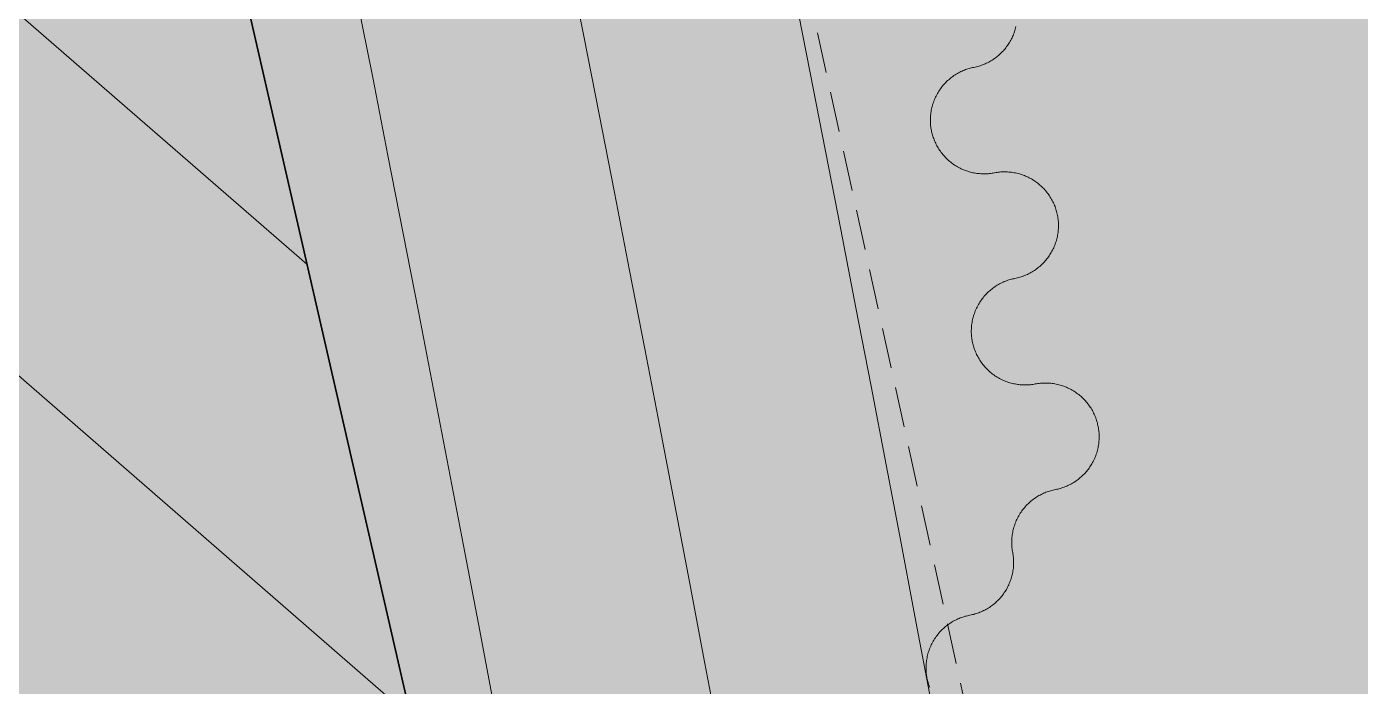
# Model space of a CAD drawing. Header units: millimetres. Extents: x 833941507 to 1669051331, y 817666127 to 1636299673.
# Drawn here: x 834548549.7 to 834548859.6, y 817986759.2 to 817986912.5 of the extents above; entities that cross this region are included whole.
import ezdxf

# ---------------------------------------------------------------- set-up
doc = ezdxf.new("R2010")
doc.units = ezdxf.units.MM
doc.header["$LTSCALE"] = 3
doc.linetypes.add('B0703', pattern=[4.6875, 3.125, -1.5625])
for name, color, linetype, lineweight in [('Hatch (LTC&CB)', 252, 'Continuous', 35), ('UAJ-22INWA', 6, 'Continuous', 35), ('UAJ-22INWA-h', 251, 'Continuous', 9), ('UAJ-23FLOR-h', 251, 'Continuous', 9), ('UAJ-25CEIL-z', 8, 'B0703', 9), ('UAJ-42INFI', 1, 'Continuous', 18), ('UAJ-42INFI-h', 251, 'Continuous', 9)]:
    doc.layers.add(name, color=color, linetype=linetype, lineweight=lineweight)
doc.layers.add('UAJ-00XREF', color=7, linetype='Continuous')

# ---------------------------------------------------------------- blocks, each defined once
blk = doc.blocks.new('GBP-LTC-LB01')
at = {"layer": 'UAJ-23FLOR-h'}
h = blk.add_hatch(dxfattribs=at)
h.set_pattern_fill('EARTH,_O', color=256, scale=180, angle=45)
h.set_pattern_definition([(48.9989, (834576001.8, 818046085.3), (-112.727, 1612.5107), [1143, -1143]), (48.9989, (834575678.3, 818046366.6), (-112.727, 1612.5107), [1143, -1143]), (48.9989, (834575354.8, 818046647.8), (-112.727, 1612.5107), [1143, -1143]), (138.9989, (834575340.7, 818046849.3), (-1612.5107, -112.727), [1143, -1143]), (138.9989, (834575621.9, 818047172.8), (-1612.5107, -112.727), [1143, -1143]), (138.9989, (834575903.1, 818047496.3), (-1612.5107, -112.727), [1143, -1143])])
h.paths.add_polyline_path([(834572173.05, 818200349.17), (834310583.74, 818182062.08), (834331502.24, 817882831.69), (834364939.69, 817885169.23), (834473095.7, 818011283.6), (834480533.7, 818020120.4), (834485095.05, 818025709.55), (834491375.7, 818033619), (834497063.4, 818041013), (834493145.8, 818043678.7), (834512788.5, 818074029.25), (834518712.45, 818083675.25), (834526231.3, 818096325.1), (834534646.05, 818111073.05), (834545956, 818131981.3), (834557204.6, 818154198.8), (834564040, 818168496.8), (834570941.16, 818183576.43), (834578367.8, 818200696.3)])
h.paths.add_polyline_path([(834382131.31, 817956469.98), (834418268.73, 817958996.07), (834422062.41, 817963855.9), (834428403.04, 817964299.38), (834467239.2, 818010695.58), (834466445.21, 818021738.79), (834476097.72, 818035709.03), (834485267.1, 818048983.2), (834487014.89, 818051460.43), (834497268.33, 818067303.42), (834492893.38, 818129890.09), (834448056.59, 818126755.66), (834416896.58, 818105052.11), (834382061.37, 818080788.99), (834386167.45, 818022059.16), (834377588.38, 818021459.47)], flags=16)
edge = h.paths.add_edge_path(flags=16)
edge.add_line((834540292.29, 818142076.07), (834533466.32, 818141614.13))
edge.add_line((834533466.32, 818141614.13), (834523258.01, 818143862.71))
edge.add_line((834523258.01, 818143862.71), (834525896.87, 818155838.93))
edge.add_arc((834558382.43, 818267025.45), 115835.02, 237.2183981, 253.7131266, ccw=False)
edge.add_line((834495664.92, 818169638.25), (834498267.59, 818132356.98))
edge.add_line((834498267.59, 818132356.98), (834496346.42, 818130135.01))
edge.add_line((834496346.42, 818130135.01), (834492879.88, 818129892.67))
edge.add_line((834492879.88, 818129892.67), (834494229.58, 818110587.62))
edge.add_line((834494229.58, 818110587.62), (834496326.13, 818110708.38))
edge.add_line((834496326.13, 818110708.38), (834498420.21, 818080753.55))
edge.add_line((834498420.21, 818080753.55), (834498046.12, 818080727.4))
edge.add_line((834498046.12, 818080727.4), (834498254.52, 818077746.38))
edge.add_line((834498254.52, 818077746.38), (834503061.09, 818078082.4))
edge.add_line((834503061.09, 818078082.4), (834504979.52, 818081212.1))
edge.add_line((834504979.52, 818081212.1), (834509429.02, 818088470.93))
edge.add_line((834509429.02, 818088470.93), (834515217.16, 818097913.59))
edge.add_line((834515217.16, 818097913.59), (834526067.43, 818116415.54))
edge.add_line((834526067.43, 818116415.54), (834532489.2, 818127888.68))
edge.add_line((834532489.2, 818127888.68), (834534830.9, 818132146.3))
edge.add_line((834534830.9, 818132146.3), (834540292.29, 818142076.07))
h = blk.add_hatch(dxfattribs=at)
h.set_pattern_fill('EARTH,_O', color=256, scale=180, angle=45)
h.set_pattern_definition([(45.0000001, (-1082349.7, 54794.9), (-3e-06, 1616.4461018), [1143, -1143]), (45.0000001, (-1082652.8, 55098), (-3e-06, 1616.4461018), [1143, -1143]), (45.0000001, (-1082955.9, 55401.1), (-3e-06, 1616.4461018), [1143, -1143]), (135.0000001, (-1082955.9, 55603.1), (-1616.4461018, -3e-06), [1143, -1143]), (135.0000001, (-1082652.8, 55906.2), (-1616.4461018, -3e-06), [1143, -1143]), (135.0000001, (-1082349.7, 56209.3), (-1616.4461018, -3e-06), [1143, -1143])])
h.paths.add_polyline_path([(834669469.25, 818015499.17), (834651080.82, 818014213.79), (834651091.33, 818014066.03), (834669479.76, 818015351.52)], flags=16)
edge = h.paths.add_edge_path()
edge.add_arc((834611763.61, 818123015.07), 22001.28, 94.000719, 118.688683)
edge.add_line((834601201.89, 818142315.5), (834593918.34, 818141228.38))
edge.add_arc((834611768.4, 818123014.03), 25502.69, 93.997159, 134.421275, ccw=False)
edge.add_line((834609990.68, 818148454.69), (834618164.36, 818149025.84))
edge.add_line((834618164.36, 818149025.84), (834618408.29, 818145534.91))
edge.add_line((834618408.29, 818145534.91), (834616365.41, 818145392.16))
edge.add_line((834616365.41, 818145392.16), (834616609.39, 818141900.69))
edge.add_line((834616609.39, 818141900.69), (834611621.55, 818141552.15))
edge.add_line((834611621.55, 818141552.15), (834611377.61, 818145043.07))
edge.add_line((834611377.61, 818145043.07), (834610228.61, 818144962.74))
h.paths.add_polyline_path([(834673232.94, 818197365.88), (834607546.49, 818192773.89), (834599172.5, 818174435.3), (834588349.1, 818152374.5), (834578621.55, 818133890.65), (834568418.3, 818115665.3), (834556456.7, 818095618.3), (834546606.4, 818080041.6), (834532219.3, 818058623.75), (834523692.15, 818046595.75), (834515683.5, 818035708.5), (834508244.2, 818025929.9), (834500656.3, 818016266.1), (834489786.8, 818002934.1), (834483448.3, 817995421.3), (834478637.6, 817989841.7), (834458453.75, 817967379.3), (834441506.5, 817949096.36), (834383075.75, 817886437.08), (834482026.69, 817893354.51), (834551919.04, 817920008.6), (834634905.13, 817930637.13), (834634023, 817939309.35), (834633770.07, 817941795.89), (834633577.69, 817943687.02), (834508697.04, 817930983.61), (834507053.46, 817930191.44), (834506409.46, 817939426.96), (834507656.94, 817945566.73), (834503417.08, 818006767.03), (834503064.37, 818011762.67), (834514052.91, 818025791.94), (834520784.65, 818034889.35), (834526318.86, 818042436.94), (834532381.69, 818050705.63), (834536345.72, 818056472.68), (834542258.41, 818065225.62), (834550405.86, 818077286.91), (834561579, 818095001.96), (834574522.66, 818117080.03), (834587768.88, 818140310.21), (834609774.13, 818143594.98), (834610001.97, 818140335.89), (834634252.54, 818142031.47), (834636806.9, 818105492.47), (834642791.48, 818105913.75), (834646278.56, 818056032.58), (834640293.17, 818055614.16), (834643382.34, 818011424.91), (834641138.41, 818011267.96), (834645775.78, 817944927.87), (834639048.36, 817944243.52), (834640362.12, 817931328.11), (834651070.39, 817932706.91), (834650587.67, 817936476.13), (834685105.74, 817940896.86), (834685588.46, 817937127.64), (834691373.79, 817937868.57)])
blk = doc.blocks.new('inf_010')
at = {"layer": 'UAJ-42INFI'}
for points in [[(889561307.54, 757796103.64), (889561307.45, 757796103.35), (889561307.35, 757796103.05), (889561307.24, 757796102.76), (889561307.12, 757796102.47), (889561307, 757796102.19), (889561306.87, 757796101.91), (889561306.74, 757796101.63), (889561306.6, 757796101.36), (889561306.45, 757796101.09), (889561306.3, 757796100.83), (889561306.14, 757796100.57), (889561305.97, 757796100.31), (889561305.8, 757796100.06), (889561305.62, 757796099.82), (889561305.44, 757796099.58), (889561305.25, 757796099.35), (889561305.06, 757796099.12), (889561304.86, 757796098.89), (889561304.66, 757796098.67), (889561304.44, 757796098.45), (889561304.23, 757796098.23), (889561304, 757796098.03), (889561303.77, 757796097.82), (889561303.54, 757796097.62), (889561303.3, 757796097.43), (889561303.05, 757796097.24), (889561302.8, 757796097.06), (889561302.54, 757796096.88), (889561302.28, 757796096.71), (889561302.02, 757796096.55), (889561301.75, 757796096.39), (889561301.48, 757796096.24), (889561301.2, 757796096.1), (889561300.93, 757796095.96), (889561300.64, 757796095.83), (889561300.36, 757796095.71), (889561300.07, 757796095.6), (889561299.78, 757796095.49), (889561299.49, 757796095.39), (889561299.2, 757796095.3), (889561298.9, 757796095.21), (889561298.61, 757796095.14), (889561298.31, 757796095.07), (889561298.01, 757796095), (889561297.72, 757796094.95), (889561297.42, 757796094.9), (889561297.12, 757796094.86)], [(889561297.11, 757796094.86), (889561296.83, 757796094.82), (889561296.56, 757796094.78), (889561296.28, 757796094.73), (889561296, 757796094.67), (889561295.72, 757796094.6), (889561295.44, 757796094.53), (889561295.16, 757796094.46), (889561294.88, 757796094.37), (889561294.6, 757796094.28), (889561294.32, 757796094.18), (889561294.04, 757796094.07), (889561293.76, 757796093.96), (889561293.48, 757796093.83), (889561293.2, 757796093.7), (889561292.93, 757796093.57), (889561292.66, 757796093.42), (889561292.38, 757796093.27), (889561292.12, 757796093.11), (889561291.85, 757796092.94), (889561291.59, 757796092.77), (889561291.33, 757796092.58), (889561291.08, 757796092.4), (889561290.82, 757796092.2), (889561290.58, 757796092), (889561290.34, 757796091.79), (889561290.1, 757796091.57), (889561289.87, 757796091.35), (889561289.64, 757796091.12), (889561289.42, 757796090.88), (889561289.21, 757796090.64), (889561289, 757796090.39), (889561288.8, 757796090.14), (889561288.6, 757796089.88), (889561288.41, 757796089.62), (889561288.23, 757796089.35), (889561288.06, 757796089.08), (889561287.89, 757796088.81), (889561287.73, 757796088.53), (889561287.58, 757796088.25), (889561287.43, 757796087.96), (889561287.29, 757796087.67), (889561287.17, 757796087.38), (889561287.04, 757796087.09), (889561286.93, 757796086.79), (889561286.83, 757796086.49), (889561286.73, 757796086.2), (889561286.64, 757796085.9), (889561286.56, 757796085.6), (889561286.48, 757796085.3), (889561286.42, 757796085), (889561286.36, 757796084.7), (889561286.31, 757796084.4), (889561286.26, 757796084.1), (889561286.23, 757796083.8), (889561286.2, 757796083.5), (889561286.18, 757796083.21), (889561286.16, 757796082.92), (889561286.16, 757796082.62), (889561286.16, 757796082.33), (889561286.16, 757796082.05), (889561286.18, 757796081.76), (889561286.19, 757796081.48), (889561286.22, 757796081.2), (889561286.25, 757796080.93), (889561286.29, 757796080.65), (889561286.33, 757796080.38), (889561286.38, 757796080.1), (889561286.44, 757796079.82), (889561286.5, 757796079.54), (889561286.57, 757796079.26), (889561286.65, 757796078.98), (889561286.74, 757796078.7), (889561286.83, 757796078.42), (889561286.93, 757796078.14), (889561287.04, 757796077.86), (889561287.15, 757796077.58), (889561287.27, 757796077.3), (889561287.4, 757796077.02), (889561287.54, 757796076.75), (889561287.68, 757796076.47), (889561287.84, 757796076.2), (889561288, 757796075.93), (889561288.16, 757796075.67), (889561288.34, 757796075.41), (889561288.52, 757796075.15), (889561288.71, 757796074.89), (889561288.91, 757796074.64), (889561289.11, 757796074.4), (889561289.32, 757796074.15), (889561289.53, 757796073.92), (889561289.76, 757796073.68), (889561289.99, 757796073.46), (889561290.22, 757796073.24), (889561290.46, 757796073.02), (889561290.71, 757796072.81), (889561290.96, 757796072.61), (889561291.22, 757796072.42), (889561291.48, 757796072.23), (889561291.75, 757796072.05), (889561292.02, 757796071.87), (889561292.3, 757796071.7), (889561292.57, 757796071.54), (889561292.86, 757796071.39), (889561293.14, 757796071.25), (889561293.43, 757796071.11), (889561293.72, 757796070.98), (889561294.02, 757796070.86), (889561294.31, 757796070.75), (889561294.61, 757796070.64), (889561294.91, 757796070.54), (889561295.2, 757796070.45), (889561295.5, 757796070.37), (889561295.8, 757796070.3), (889561296.1, 757796070.23), (889561296.4, 757796070.17), (889561296.7, 757796070.12), (889561297, 757796070.08), (889561297.3, 757796070.04), (889561297.6, 757796070.01), (889561297.89, 757796069.99), (889561298.19, 757796069.98), (889561298.48, 757796069.97), (889561298.77, 757796069.97), (889561299.05, 757796069.97), (889561299.34, 757796069.99), (889561299.62, 757796070.01), (889561299.9, 757796070.03), (889561300.17, 757796070.06)], [(889561297.12, 757796094.86), (889561297.11, 757796094.86)], [(889561300.17, 757796070.06), (889561300.19, 757796070.06)], [(889561300.19, 757796070.06), (889561300.49, 757796070.1), (889561300.79, 757796070.12), (889561301.09, 757796070.14), (889561301.39, 757796070.15), (889561301.7, 757796070.16), (889561302, 757796070.15), (889561302.31, 757796070.14), (889561302.61, 757796070.12), (889561302.92, 757796070.1), (889561303.23, 757796070.06), (889561303.53, 757796070.02), (889561303.84, 757796069.97), (889561304.15, 757796069.92), (889561304.45, 757796069.85), (889561304.75, 757796069.78), (889561305.05, 757796069.7), (889561305.35, 757796069.62), (889561305.65, 757796069.52), (889561305.94, 757796069.42), (889561306.23, 757796069.31), (889561306.52, 757796069.2), (889561306.8, 757796069.07), (889561307.08, 757796068.94), (889561307.36, 757796068.81), (889561307.63, 757796068.67), (889561307.9, 757796068.52), (889561308.16, 757796068.36), (889561308.42, 757796068.2), (889561308.67, 757796068.04), (889561308.92, 757796067.87), (889561309.17, 757796067.69), (889561309.41, 757796067.51), (889561309.64, 757796067.32), (889561309.87, 757796067.13), (889561310.1, 757796066.93), (889561310.32, 757796066.72), (889561310.54, 757796066.51), (889561310.75, 757796066.29), (889561310.96, 757796066.06), (889561311.16, 757796065.83), (889561311.36, 757796065.6), (889561311.55, 757796065.36), (889561311.74, 757796065.11), (889561311.92, 757796064.86), (889561312.1, 757796064.61), (889561312.27, 757796064.35), (889561312.43, 757796064.08), (889561312.59, 757796063.81), (889561312.74, 757796063.54), (889561312.88, 757796063.26), (889561313.02, 757796062.99), (889561313.14, 757796062.7), (889561313.27, 757796062.42), (889561313.38, 757796062.13), (889561313.49, 757796061.84), (889561313.59, 757796061.55), (889561313.68, 757796061.26), (889561313.76, 757796060.96), (889561313.84, 757796060.67), (889561313.91, 757796060.37), (889561313.97, 757796060.07), (889561314.03, 757796059.78), (889561314.07, 757796059.48), (889561314.11, 757796059.18), (889561314.15, 757796058.88), (889561314.17, 757796058.58), (889561314.19, 757796058.28), (889561314.2, 757796057.98), (889561314.21, 757796057.67), (889561314.2, 757796057.37), (889561314.19, 757796057.06), (889561314.17, 757796056.76), (889561314.15, 757796056.45), (889561314.11, 757796056.14), (889561314.07, 757796055.84), (889561314.02, 757796055.53), (889561313.97, 757796055.22), (889561313.9, 757796054.92), (889561313.83, 757796054.62), (889561313.75, 757796054.32), (889561313.66, 757796054.02), (889561313.57, 757796053.72), (889561313.47, 757796053.43), (889561313.36, 757796053.14), (889561313.24, 757796052.85), (889561313.12, 757796052.57), (889561312.99, 757796052.29), (889561312.85, 757796052.01), (889561312.71, 757796051.74), (889561312.56, 757796051.47), (889561312.41, 757796051.21), (889561312.25, 757796050.95), (889561312.08, 757796050.7), (889561311.91, 757796050.45), (889561311.73, 757796050.2), (889561311.55, 757796049.97), (889561311.36, 757796049.73), (889561311.17, 757796049.5), (889561310.97, 757796049.28), (889561310.76, 757796049.05), (889561310.55, 757796048.84), (889561310.33, 757796048.62), (889561310.11, 757796048.41), (889561309.88, 757796048.21), (889561309.64, 757796048.01), (889561309.4, 757796047.82), (889561309.16, 757796047.63), (889561308.9, 757796047.45), (889561308.65, 757796047.27), (889561308.39, 757796047.1), (889561308.12, 757796046.94), (889561307.86, 757796046.79), (889561307.58, 757796046.64), (889561307.31, 757796046.49), (889561307.03, 757796046.36), (889561306.75, 757796046.23), (889561306.46, 757796046.11), (889561306.17, 757796045.99), (889561305.88, 757796045.89), (889561305.59, 757796045.79), (889561305.3, 757796045.7), (889561305, 757796045.61), (889561304.71, 757796045.54), (889561304.41, 757796045.47), (889561304.11, 757796045.4), (889561303.82, 757796045.35), (889561303.52, 757796045.3), (889561303.22, 757796045.26)], [(889561303.21, 757796045.26), (889561302.93, 757796045.22), (889561302.66, 757796045.18), (889561302.38, 757796045.13), (889561302.1, 757796045.08), (889561301.82, 757796045.01), (889561301.54, 757796044.94), (889561301.26, 757796044.86), (889561300.98, 757796044.78), (889561300.7, 757796044.69), (889561300.42, 757796044.59), (889561300.13, 757796044.48), (889561299.86, 757796044.37), (889561299.58, 757796044.25), (889561299.3, 757796044.12), (889561299.02, 757796043.98), (889561298.75, 757796043.84), (889561298.48, 757796043.68), (889561298.21, 757796043.52), (889561297.95, 757796043.36), (889561297.68, 757796043.18), (889561297.42, 757796043), (889561297.17, 757796042.81), (889561296.92, 757796042.62), (889561296.67, 757796042.42), (889561296.43, 757796042.21), (889561296.19, 757796041.99), (889561295.96, 757796041.77), (889561295.73, 757796041.54), (889561295.51, 757796041.3), (889561295.3, 757796041.06), (889561295.09, 757796040.82), (889561294.88, 757796040.56), (889561294.69, 757796040.31), (889561294.5, 757796040.05), (889561294.32, 757796039.78), (889561294.14, 757796039.51), (889561293.97, 757796039.23), (889561293.81, 757796038.95), (889561293.66, 757796038.67), (889561293.51, 757796038.39), (889561293.38, 757796038.1), (889561293.25, 757796037.81), (889561293.12, 757796037.52), (889561293.01, 757796037.22), (889561292.9, 757796036.92), (889561292.81, 757796036.63), (889561292.72, 757796036.33), (889561292.63, 757796036.03), (889561292.56, 757796035.73), (889561292.49, 757796035.43), (889561292.43, 757796035.13), (889561292.38, 757796034.83), (889561292.34, 757796034.53), (889561292.3, 757796034.23), (889561292.27, 757796033.93), (889561292.25, 757796033.64), (889561292.23, 757796033.35), (889561292.23, 757796033.05), (889561292.23, 757796032.77), (889561292.23, 757796032.48), (889561292.24, 757796032.19), (889561292.26, 757796031.91), (889561292.29, 757796031.63), (889561292.32, 757796031.36), (889561292.35, 757796031.08), (889561292.4, 757796030.81), (889561292.44, 757796030.53), (889561292.5, 757796030.25), (889561292.56, 757796029.97), (889561292.63, 757796029.69), (889561292.71, 757796029.41), (889561292.8, 757796029.13), (889561292.89, 757796028.85), (889561292.99, 757796028.57), (889561293.09, 757796028.28), (889561293.21, 757796028.01), (889561293.33, 757796027.73), (889561293.46, 757796027.45), (889561293.59, 757796027.17), (889561293.74, 757796026.9), (889561293.89, 757796026.63), (889561294.05, 757796026.36), (889561294.22, 757796026.09), (889561294.39, 757796025.83), (889561294.57, 757796025.57), (889561294.76, 757796025.32), (889561294.96, 757796025.07), (889561295.16, 757796024.82), (889561295.37, 757796024.58), (889561295.58, 757796024.34), (889561295.81, 757796024.11), (889561296.03, 757796023.88), (889561296.27, 757796023.66), (889561296.51, 757796023.44), (889561296.76, 757796023.23), (889561297.01, 757796023.03), (889561297.26, 757796022.84), (889561297.53, 757796022.65), (889561297.79, 757796022.46), (889561298.06, 757796022.29), (889561298.34, 757796022.12), (889561298.62, 757796021.96), (889561298.9, 757796021.81), (889561299.18, 757796021.66), (889561299.47, 757796021.52), (889561299.76, 757796021.39), (889561300.06, 757796021.27), (889561300.35, 757796021.16), (889561300.65, 757796021.05), (889561300.95, 757796020.95), (889561301.24, 757796020.86), (889561301.54, 757796020.78), (889561301.84, 757796020.7), (889561302.14, 757796020.64), (889561302.44, 757796020.58), (889561302.74, 757796020.53), (889561303.04, 757796020.48), (889561303.34, 757796020.44), (889561303.64, 757796020.42), (889561303.93, 757796020.39), (889561304.22, 757796020.38), (889561304.52, 757796020.37), (889561304.81, 757796020.37), (889561305.09, 757796020.37), (889561305.38, 757796020.39), (889561305.66, 757796020.4), (889561305.94, 757796020.43), (889561306.21, 757796020.46)], [(889561303.22, 757796045.26), (889561303.21, 757796045.26)], [(889561306.21, 757796020.46), (889561306.23, 757796020.46)], [(889561306.23, 757796020.46), (889561306.53, 757796020.49), (889561306.83, 757796020.52), (889561307.13, 757796020.54), (889561307.43, 757796020.55), (889561307.73, 757796020.55), (889561308.04, 757796020.55), (889561308.35, 757796020.53), (889561308.65, 757796020.51), (889561308.96, 757796020.49), (889561309.27, 757796020.45), (889561309.57, 757796020.41), (889561309.88, 757796020.36), (889561310.18, 757796020.3), (889561310.49, 757796020.24), (889561310.79, 757796020.17), (889561311.09, 757796020.09), (889561311.39, 757796020), (889561311.68, 757796019.9), (889561311.98, 757796019.8), (889561312.27, 757796019.69), (889561312.55, 757796019.58), (889561312.84, 757796019.45), (889561313.12, 757796019.32), (889561313.39, 757796019.19), (889561313.67, 757796019.04), (889561313.93, 757796018.9), (889561314.2, 757796018.74), (889561314.46, 757796018.58), (889561314.71, 757796018.41), (889561314.96, 757796018.24), (889561315.2, 757796018.06), (889561315.44, 757796017.88), (889561315.67, 757796017.69), (889561315.9, 757796017.5), (889561316.13, 757796017.3), (889561316.35, 757796017.09), (889561316.57, 757796016.88), (889561316.78, 757796016.66), (889561316.99, 757796016.44), (889561317.19, 757796016.2), (889561317.39, 757796015.97), (889561317.58, 757796015.73), (889561317.77, 757796015.48), (889561317.95, 757796015.23), (889561318.12, 757796014.97), (889561318.29, 757796014.71), (889561318.46, 757796014.45), (889561318.61, 757796014.18), (889561318.76, 757796013.91), (889561318.9, 757796013.63), (889561319.04, 757796013.35), (889561319.17, 757796013.07), (889561319.29, 757796012.78), (889561319.4, 757796012.5), (889561319.51, 757796012.21), (889561319.6, 757796011.91), (889561319.7, 757796011.62), (889561319.78, 757796011.33), (889561319.86, 757796011.03), (889561319.92, 757796010.73), (889561319.99, 757796010.44), (889561320.04, 757796010.14), (889561320.09, 757796009.84), (889561320.13, 757796009.54), (889561320.16, 757796009.25), (889561320.18, 757796008.95), (889561320.2, 757796008.64), (889561320.21, 757796008.34), (889561320.21, 757796008.04), (889561320.21, 757796007.73), (889561320.2, 757796007.43), (889561320.18, 757796007.12), (889561320.15, 757796006.81), (889561320.12, 757796006.5), (889561320.08, 757796006.2), (889561320.03, 757796005.89), (889561319.97, 757796005.59), (889561319.9, 757796005.28), (889561319.83, 757796004.98), (889561319.75, 757796004.68), (889561319.66, 757796004.38), (889561319.57, 757796004.09), (889561319.47, 757796003.8), (889561319.36, 757796003.51), (889561319.24, 757796003.22), (889561319.12, 757796002.93), (889561318.99, 757796002.65), (889561318.85, 757796002.38), (889561318.71, 757796002.11), (889561318.56, 757796001.84), (889561318.4, 757796001.58), (889561318.24, 757796001.32), (889561318.07, 757796001.06), (889561317.9, 757796000.82), (889561317.72, 757796000.57), (889561317.54, 757796000.33), (889561317.35, 757796000.1), (889561317.16, 757795999.87), (889561316.96, 757795999.65), (889561316.75, 757795999.42), (889561316.54, 757795999.21), (889561316.32, 757795998.99), (889561316.09, 757795998.79), (889561315.86, 757795998.58), (889561315.63, 757795998.38), (889561315.39, 757795998.19), (889561315.14, 757795998.01), (889561314.89, 757795997.82), (889561314.63, 757795997.65), (889561314.37, 757795997.48), (889561314.11, 757795997.32), (889561313.84, 757795997.16), (889561313.56, 757795997.02), (889561313.29, 757795996.87), (889561313.01, 757795996.74), (889561312.73, 757795996.61), (889561312.44, 757795996.49), (889561312.15, 757795996.38), (889561311.86, 757795996.27), (889561311.57, 757795996.17), (889561311.28, 757795996.08), (889561310.98, 757795996), (889561310.69, 757795995.92), (889561310.39, 757795995.85), (889561310.09, 757795995.79), (889561309.8, 757795995.74), (889561309.5, 757795995.69), (889561309.2, 757795995.65)], [(889561309.19, 757795995.65), (889561308.91, 757795995.61), (889561308.64, 757795995.57), (889561308.36, 757795995.52), (889561308.08, 757795995.47), (889561307.8, 757795995.41), (889561307.52, 757795995.34), (889561307.24, 757795995.26), (889561306.95, 757795995.17), (889561306.67, 757795995.08), (889561306.39, 757795994.98), (889561306.11, 757795994.88), (889561305.83, 757795994.77), (889561305.55, 757795994.64), (889561305.28, 757795994.52), (889561305, 757795994.38), (889561304.73, 757795994.24), (889561304.45, 757795994.08), (889561304.19, 757795993.93), (889561303.92, 757795993.76), (889561303.66, 757795993.59), (889561303.4, 757795993.41), (889561303.14, 757795993.22), (889561302.89, 757795993.02), (889561302.64, 757795992.82), (889561302.4, 757795992.61), (889561302.16, 757795992.4), (889561301.93, 757795992.17), (889561301.7, 757795991.95), (889561301.48, 757795991.71), (889561301.26, 757795991.47), (889561301.05, 757795991.23), (889561300.85, 757795990.97), (889561300.65, 757795990.72), (889561300.46, 757795990.46), (889561300.28, 757795990.19), (889561300.11, 757795989.92), (889561299.94, 757795989.65), (889561299.78, 757795989.37), (889561299.62, 757795989.09), (889561299.48, 757795988.8), (889561299.34, 757795988.51), (889561299.21, 757795988.22), (889561299.08, 757795987.93), (889561298.97, 757795987.63), (889561298.86, 757795987.34), (889561298.76, 757795987.04), (889561298.67, 757795986.74), (889561298.59, 757795986.44), (889561298.51, 757795986.14), (889561298.45, 757795985.84), (889561298.39, 757795985.54), (889561298.33, 757795985.24), (889561298.29, 757795984.94), (889561298.25, 757795984.65), (889561298.22, 757795984.35), (889561298.2, 757795984.06), (889561298.18, 757795983.76), (889561298.18, 757795983.47), (889561298.17, 757795983.18), (889561298.18, 757795982.89), (889561298.19, 757795982.61), (889561298.21, 757795982.33), (889561298.23, 757795982.05), (889561298.26, 757795981.77)], [(889561309.2, 757795995.65), (889561309.19, 757795995.65)], [(889561298.26, 757795981.77), (889561298.29, 757795981.48), (889561298.32, 757795981.18), (889561298.33, 757795980.88), (889561298.34, 757795980.57), (889561298.35, 757795980.27), (889561298.34, 757795979.96), (889561298.33, 757795979.66), (889561298.31, 757795979.35), (889561298.28, 757795979.05), (889561298.25, 757795978.74), (889561298.21, 757795978.43), (889561298.16, 757795978.13), (889561298.1, 757795977.82), (889561298.03, 757795977.52), (889561297.96, 757795977.22), (889561297.88, 757795976.92), (889561297.79, 757795976.62), (889561297.7, 757795976.33), (889561297.59, 757795976.03), (889561297.48, 757795975.74), (889561297.37, 757795975.46), (889561297.24, 757795975.17), (889561297.11, 757795974.89), (889561296.98, 757795974.62), (889561296.83, 757795974.35), (889561296.68, 757795974.08), (889561296.53, 757795973.82), (889561296.37, 757795973.56), (889561296.2, 757795973.31), (889561296.03, 757795973.06), (889561295.85, 757795972.82), (889561295.67, 757795972.58), (889561295.48, 757795972.35), (889561295.29, 757795972.12), (889561295.09, 757795971.89), (889561294.88, 757795971.67), (889561294.67, 757795971.45), (889561294.45, 757795971.24), (889561294.22, 757795971.03), (889561293.99, 757795970.83), (889561293.75, 757795970.63), (889561293.51, 757795970.44), (889561293.27, 757795970.26), (889561293.02, 757795970.08), (889561292.76, 757795969.9), (889561292.5, 757795969.73), (889561292.23, 757795969.57), (889561291.97, 757795969.42), (889561291.69, 757795969.27), (889561291.42, 757795969.13), (889561291.14, 757795968.99), (889561290.85, 757795968.87), (889561290.57, 757795968.75), (889561290.28, 757795968.63), (889561289.99, 757795968.53), (889561289.7, 757795968.43), (889561289.41, 757795968.34), (889561289.11, 757795968.26), (889561288.82, 757795968.18), (889561288.52, 757795968.11), (889561288.22, 757795968.05), (889561287.93, 757795968), (889561287.63, 757795967.95), (889561287.33, 757795967.91)], [(889561287.29, 757795967.91), (889561287.01, 757795967.87), (889561286.74, 757795967.83), (889561286.46, 757795967.78), (889561286.18, 757795967.73), (889561285.9, 757795967.66), (889561285.62, 757795967.59), (889561285.34, 757795967.52), (889561285.06, 757795967.43), (889561284.78, 757795967.34), (889561284.5, 757795967.25), (889561284.22, 757795967.14), (889561283.94, 757795967.03), (889561283.66, 757795966.91), (889561283.38, 757795966.78), (889561283.1, 757795966.64), (889561282.83, 757795966.5), (889561282.56, 757795966.35), (889561282.29, 757795966.19), (889561282.02, 757795966.03), (889561281.76, 757795965.85), (889561281.5, 757795965.67), (889561281.25, 757795965.49), (889561280.99, 757795965.29), (889561280.75, 757795965.09), (889561280.5, 757795964.88), (889561280.27, 757795964.67), (889561280.03, 757795964.44), (889561279.81, 757795964.22), (889561279.59, 757795963.98), (889561279.37, 757795963.74), (889561279.16, 757795963.5), (889561278.96, 757795963.25), (889561278.76, 757795962.99), (889561278.57, 757795962.73), (889561278.39, 757795962.46), (889561278.21, 757795962.19), (889561278.04, 757795961.92), (889561277.88, 757795961.64), (889561277.73, 757795961.36), (889561277.58, 757795961.08), (889561277.44, 757795960.79), (889561277.31, 757795960.5), (889561277.19, 757795960.21), (889561277.07, 757795959.91), (889561276.97, 757795959.62), (889561276.87, 757795959.32), (889561276.78, 757795959.02), (889561276.69, 757795958.72), (889561276.62, 757795958.42), (889561276.55, 757795958.12), (889561276.49, 757795957.83), (889561276.44, 757795957.53), (889561276.39, 757795957.23), (889561276.35, 757795956.93), (889561276.32, 757795956.63), (889561276.3, 757795956.34), (889561276.28, 757795956.05), (889561276.28, 757795955.76), (889561276.27, 757795955.47), (889561276.28, 757795955.18), (889561276.29, 757795954.9), (889561276.31, 757795954.62), (889561276.33, 757795954.34), (889561276.36, 757795954.06), (889561276.39, 757795953.79), (889561276.44, 757795953.51), (889561276.48, 757795953.23), (889561276.54, 757795952.95), (889561276.6, 757795952.67), (889561276.67, 757795952.39), (889561276.75, 757795952.11), (889561276.83, 757795951.83)], [(889561287.33, 757795967.91), (889561287.29, 757795967.91)]]:
    blk.add_lwpolyline(points, dxfattribs=at)
blk = doc.blocks.new('3A35X-MADL-P-LT-B01-0')
at = {"layer": 'UAJ-22INWA-h'}
h = blk.add_hatch(dxfattribs=at)
h.set_pattern_fill('ANSI31', color=256, scale=20, angle=90)
h.set_pattern_definition([(138.99891, (834576001.76, 818046085.34), (-41.66066, -47.923265), [])])
h.paths.add_polyline_path([(834548527.29, 817986612.29), (834548154.81, 817986617.54), (834548176.32, 817988142.94)], flags=16)
h.paths.add_polyline_path([(834548003.68, 817985829.59), (834548511.26, 817985822.43), (834548587.45, 817986349.88), (834548559.49, 817986471.82), (834548012.85, 817986479.53), (834548043.6, 817988660.43), (834548201.81, 817988658.19), (834548729.75, 817986355.71), (834548632.24, 817985680.71), (834548044.72, 817985689)])
at = {"layer": 'UAJ-22INWA'}
blk.add_lwpolyline([(834548003.68, 817985829.59), (834548511.26, 817985822.43), (834548587.45, 817986349.88), (834548559.49, 817986471.82), (834548012.85, 817986479.53), (834548043.6, 817988660.43), (834548201.81, 817988658.19), (834548729.75, 817986355.71), (834548632.24, 817985680.71), (834548044.72, 817985689)], close=True, dxfattribs=at)
at = {"layer": 'UAJ-25CEIL-z'}
blk.add_line((834549520.29, 817983330.89), (834548253.15, 817989096.34), dxfattribs=at)
at = {"layer": 'UAJ-42INFI'}
for points in [[(834548828.35, 817986372.38, 0.029016), (834548297.82, 817988686.16)], [(834548779.05, 817986364.05, 0.029016), (834548249.81, 817988672.18, 0.029016)]]:
    blk.add_lwpolyline(points, format="xyb", dxfattribs=at)
at = {"layer": 'UAJ-42INFI-h'}
blk.add_lwpolyline([(834548201.81, 817988658.19, 0.308281), (834548045.39, 817988787.11), (834548002.92, 817985775.51, 0.475055), (834548240.49, 817985576.25), (834548535.44, 817985632.7, 0.294947), (834548692.7, 817985782.33, 0.116476), (834548729.75, 817986355.72, 0.029016), (834548201.81, 817988658.19)], format="xyb", dxfattribs=at)
at = {"rotation": 3.998908525164564}
blk.add_blockref('inf_010', (-0.01, 0.01), dxfattribs=at)

msp = doc.modelspace()

# ---------------------------------------------------------------- hatches: boundary and pattern name
at = {"layer": 'Hatch (LTC&CB)'}
h = msp.add_hatch(dxfattribs=at)
h.set_pattern_fill('ANSI38', color=256, scale=100)
h.set_pattern_definition([(318.99984, (834479093.73, 818230174.15), (208.29942, 239.6197), []), (48.99984, (834479093.73, 818230174.15), (176.97914, 687.53882), [793.75, -476.25])])
edge = h.paths.add_edge_path()
edge.add_line((834601196.19, 818142314.52), (834603754.26, 818142696.37))
edge.add_line((834603754.26, 818142696.37), (834603901.9, 818141707.33))
edge.add_line((834603901.9, 818141707.33), (834603810.47, 818141693.69))
edge.add_arc((834611763.29, 818123016.36), 20300, 113.064358, 141.357581)
edge.add_line((834595907.81, 818135692.86), (834595395.45, 818135656.86))
edge.add_line((834595395.45, 818135656.86), (834583111.72, 818114341.03))
edge.add_line((834583111.72, 818114341.03), (834578121.58, 818106513.89))
edge.add_line((834578121.58, 818106513.89), (834575731.65, 818102809.5))
edge.add_line((834575731.65, 818102809.5), (834574387.45, 818100725.98))
edge.add_line((834574387.45, 818100725.98), (834573113.98, 818098752.1))
edge.add_line((834573113.98, 818098752.1), (834573145.25, 818098730.65))
edge.add_line((834573145.25, 818098730.65), (834569989.11, 818093770.2))
edge.add_line((834569989.11, 818093770.2), (834566535, 818088385.68))
edge.add_line((834566535, 818088385.68), (834566514.09, 818088398.3))
edge.add_line((834566514.09, 818088398.3), (834558743.61, 818076256.63))
edge.add_line((834558743.61, 818076256.63), (834557653.4, 818074495.71))
edge.add_line((834557653.4, 818074495.71), (834553498.92, 818068288.56))
edge.add_line((834553498.92, 818068288.56), (834548580.86, 818060932.13))
edge.add_line((834548580.86, 818060932.13), (834544328.26, 818054726.34))
edge.add_line((834544328.26, 818054726.34), (834544332.15, 818054704.66))
edge.add_line((834544332.15, 818054704.66), (834540324.6, 818048716.69))
edge.add_line((834540324.6, 818048716.69), (834541041.32, 818048232.54))
edge.add_line((834541041.32, 818048232.54), (834540089.73, 818046823.83))
edge.add_line((834540089.73, 818046823.83), (834539737.55, 818047061.73))
edge.add_line((834539737.55, 818047061.73), (834533115.75, 818038377.74))
edge.add_line((834533115.75, 818038377.74), (834515220.96, 818015146.63))
edge.add_arc((834538026.01, 818000636.26), 27030, 147.532263, 176.187088)
edge.add_line((834511055.84, 818002433.72), (834511444.99, 817996891.23))
edge.add_line((834511444.99, 817996891.23), (834511474.11, 817996474.65))
edge.add_line((834511474.11, 817996474.65), (834508641.22, 817996276.61))
edge.add_line((834508641.22, 817996276.61), (834508910.68, 817992422.05))
edge.add_line((834508910.68, 817992422.05), (834511353.38, 817992955.96))
edge.add_line((834511353.38, 817992955.96), (834513357.66, 817964213.01))
edge.add_line((834513357.66, 817964213.01), (834513308.95, 817964209.6))
edge.add_line((834513308.95, 817964209.6), (834513879.4, 817955918.75))
edge.add_line((834513879.4, 817955918.75), (834514876.61, 817955988.46))
edge.add_line((834514876.61, 817955988.46), (834515053.07, 817953464.41))
edge.add_arc((834528221.07, 817954382.99), 13200, 183.990417, 259.837233)
edge.add_line((834525891.99, 817941390.09), (834525974.53, 817940578.71))
edge.add_line((834525974.53, 817940578.71), (834555356.34, 817943567.49))
edge.add_line((834555356.34, 817943567.49), (834594711.69, 817947570.8))
edge.add_line((834594711.69, 817947570.8), (834594754.2, 817947152.96))
edge.add_line((834594754.2, 817947152.96), (834616096.9, 817949323.98))
edge.add_line((834616096.9, 817949323.98), (834631854.21, 817950926.85))
edge.add_line((834631854.21, 817950926.85), (834631836.71, 817951177.16))
edge.add_line((834631836.71, 817951177.16), (834639760.38, 817951731.08))
edge.add_line((834639760.38, 817951731.08), (834640506.97, 817944391.59))
edge.add_line((834640506.97, 817944391.59), (834508703.57, 817930984.28))
edge.add_line((834508703.57, 817930984.28), (834508663.51, 817930982.16))
edge.add_line((834508663.51, 817930982.16), (834507053.46, 817930191.44))
edge.add_line((834507053.46, 817930191.44), (834506409.46, 817939426.96))
edge.add_line((834506409.46, 817939426.96), (834507674.95, 817945699.32))
edge.add_line((834507674.95, 817945699.32), (834503067.5, 818011766.68))
edge.add_line((834503067.5, 818011766.68), (834515005.94, 818027008.3))
edge.add_line((834515005.94, 818027008.3), (834526318.86, 818042436.95))
edge.add_line((834526318.86, 818042436.95), (834533248.43, 818051887.55))
edge.add_line((834533248.43, 818051887.55), (834545204.94, 818069586.37))
edge.add_line((834545204.94, 818069586.37), (834551695.41, 818079200.62))
edge.add_line((834551695.41, 818079200.62), (834551700.66, 818079300.57))
edge.add_line((834551700.66, 818079300.57), (834554860.11, 818084257.51))
edge.add_line((834554860.11, 818084257.51), (834556162.94, 818086301.54))
edge.add_line((834556162.94, 818086301.54), (834561579.11, 818095002.15))
edge.add_line((834561579.11, 818095002.15), (834564610.19, 818100023.59))
edge.add_line((834564610.19, 818100023.59), (834566711.84, 818103505.28))
edge.add_line((834566711.84, 818103505.28), (834567220.96, 818104369.68))
edge.add_line((834567220.96, 818104369.68), (834571219.85, 818111331.33))
edge.add_line((834571219.85, 818111331.33), (834579233.58, 818125278.3))
edge.add_line((834579233.58, 818125278.3), (834584805.19, 818135090.79))
edge.add_line((834584805.19, 818135090.79), (834587768.44, 818140310.15))
edge.add_line((834587768.44, 818140310.15), (834593953.37, 818141233.38))
edge.add_arc((834611682.41, 818123278.84), 25232.61, 93.846032, 134.637937, ccw=False)
edge.add_line((834609989.92, 818148454.62), (834618164.07, 818149025.82))
edge.add_line((834618164.07, 818149025.82), (834618408.01, 818145534.9))
edge.add_line((834618408.01, 818145534.9), (834616365.13, 818145392.15))
edge.add_line((834616365.13, 818145392.15), (834616609.11, 818141900.67))
edge.add_line((834616609.11, 818141900.67), (834611621.27, 818141552.12))
edge.add_line((834611621.27, 818141552.12), (834611377.33, 818145043.04))
edge.add_arc((834611845.2, 818122938.11), 22109.88, 91.212521, 118.792578)
h = msp.add_hatch(color=256, dxfattribs=at)
h.dxf.hatch_style = 1
edge = h.paths.add_edge_path()
edge.add_line((834513358.83, 817964213.1), (834514805.29, 817964314.21))
edge.add_line((834514805.29, 817964314.21), (834514905.32, 817962883.32))
edge.add_line((834514905.32, 817962883.32), (834522015.98, 817959924.65))
edge.add_line((834522015.98, 817959924.65), (834527599.83, 817958234.85))
edge.add_line((834527599.83, 817958234.85), (834531627.41, 817957331.96))
edge.add_line((834531627.41, 817957331.96), (834538597.73, 817957185.8))
edge.add_line((834538597.73, 817957185.8), (834550283.84, 817958000.71))
edge.add_line((834550283.84, 817958000.71), (834576164.25, 817960699.31))
edge.add_arc((834571429.66, 818001700.88), 41274.03, 276.586959, 289.104779)
edge.add_line((834584938.52, 817962700.16), (834585387.44, 817962731.44))
edge.add_line((834585387.44, 817962731.44), (834585119.41, 817966565.54))
edge.add_line((834585119.41, 817966565.54), (834584671.75, 817966534.24))
edge.add_line((834584671.75, 817966534.24), (834582845.22, 817993361.89))
edge.add_line((834582845.22, 817993361.89), (834584586.66, 817993483.63))
edge.add_line((834584586.66, 817993483.63), (834584565.21, 817993788.17))
edge.add_line((834584565.21, 817993788.17), (834583546.6, 817993716.97))
edge.add_line((834583546.6, 817993716.97), (834579511.62, 818051438.28))
edge.add_line((834579511.62, 818051438.28), (834571357.07, 818050868.21))
edge.add_line((834571357.07, 818050868.21), (834571728.42, 818045556.24))
edge.add_line((834571728.42, 818045556.24), (834551421, 818044136.6))
edge.add_line((834551421, 818044136.6), (834550915.36, 818053251.15))
edge.add_line((834550915.36, 818053251.15), (834550067.43, 818053191.87))
edge.add_line((834550067.43, 818053191.87), (834547980.34, 818050328.44))
edge.add_line((834547980.34, 818050328.44), (834547993.72, 818050137.14))
edge.add_line((834547993.72, 818050137.14), (834537098.76, 818035335.08))
edge.add_line((834537098.76, 818035335.08), (834533115.75, 818038377.74))
edge.add_line((834533115.75, 818038377.74), (834521762.77, 818023639.24))
edge.add_line((834521762.77, 818023639.24), (834515226.35, 818015153.63))
edge.add_arc((834538313.07, 818000540.46), 27322.9, 147.66747, 176.026674)
edge.add_line((834511055.84, 818002433.72), (834511474.11, 817996474.65))
edge.add_line((834511474.11, 817996474.65), (834508641.22, 817996276.61))
edge.add_line((834508641.22, 817996276.61), (834508910.68, 817992422.05))
edge.add_line((834508910.68, 817992422.05), (834511349.45, 817992955.1))
edge.add_line((834511349.45, 817992955.1), (834511354.85, 817992876.6))
edge.add_line((834511354.85, 817992876.6), (834513358.66, 817964213.08))
edge.add_line((834513358.66, 817964213.08), (834513358.83, 817964213.1))

# ---------------------------------------------------------------- block references
msp.add_blockref('GBP-LTC-LB01', (0, 0))
at = {"layer": 'UAJ-00XREF', "ltscale": 10, "rotation": 8.262983694057247e-05}
msp.add_blockref('3A35X-MADL-P-LT-B01-0', (1179.72, -1203.53), dxfattribs=at)

doc.saveas('drawing.dxf')
